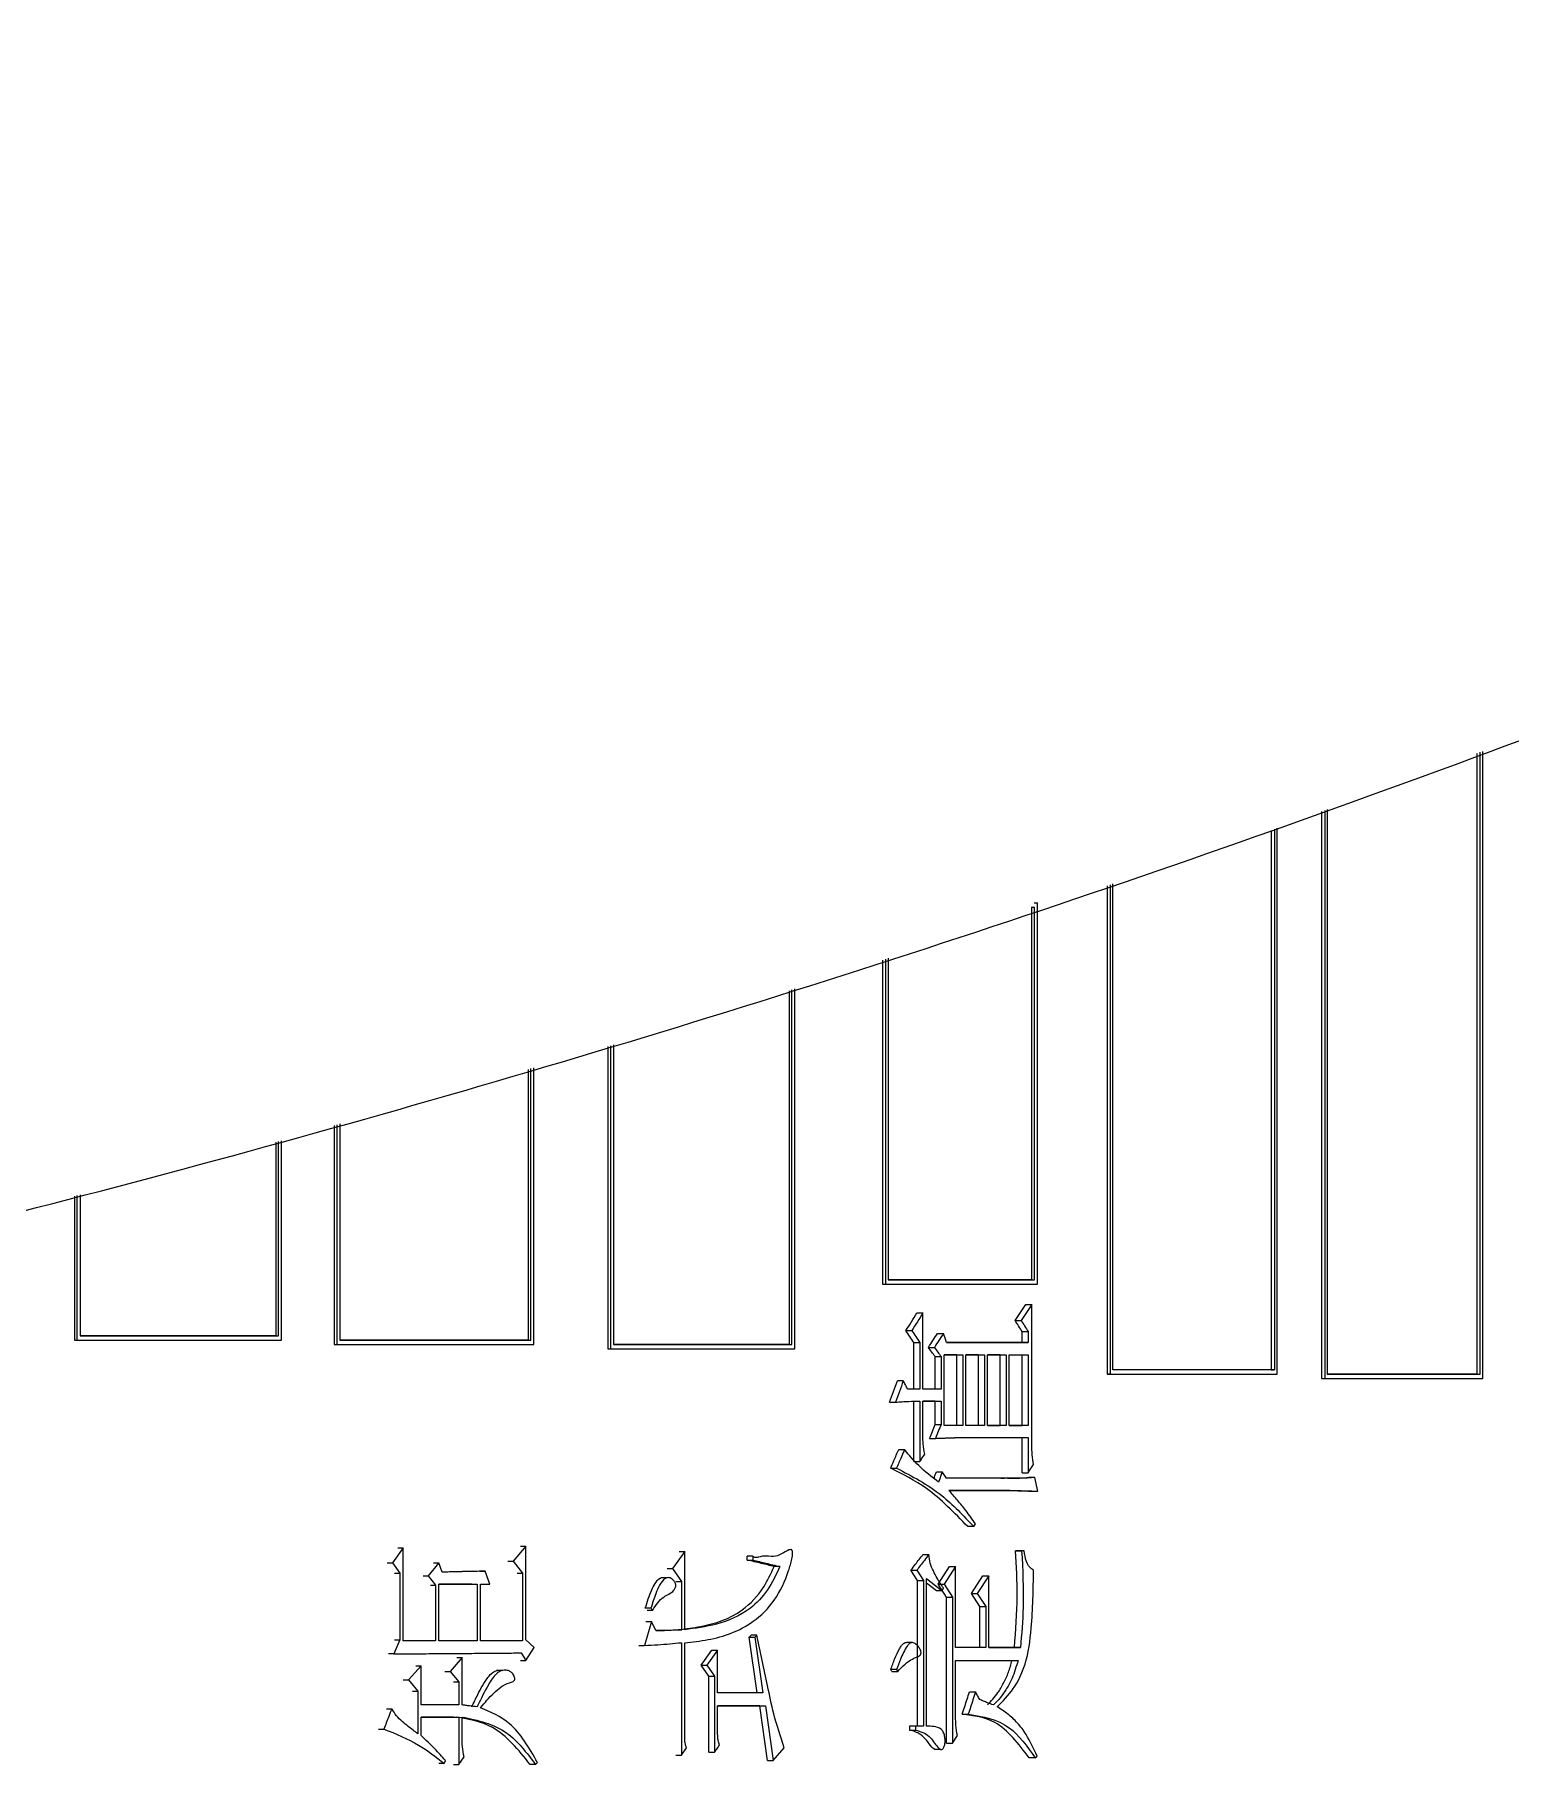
# Model space of a CAD drawing. Header units: millimetres. Extents: x 2687 to 4367, y 1046 to 2234.
# Drawn here: x 3475.95 to 3493.14, y 1383.88 to 1404.03 of the extents above; entities that cross this region are included whole.
import ezdxf

# ---------------------------------------------------------------- set-up
doc = ezdxf.new("R2010")
doc.units = ezdxf.units.MM

msp = doc.modelspace()

# ---------------------------------------------------------------- linework, layer by layer
at = {"color": 7, "linetype": 'Continuous', "lineweight": 25}
for p, q in [((3492.751, 1395.654), (3492.751, 1388.427)), ((3492.79, 1388.427), (3492.79, 1395.669)), ((3492.819, 1388.377), (3492.819, 1395.68)), ((3491.007, 1395.004), (3491.007, 1388.427)), ((3490.939, 1394.978), (3490.939, 1388.377)), ((3490.977, 1394.992), (3490.977, 1388.377)), ((3490.355, 1394.76), (3490.355, 1388.477)), ((3490.392, 1394.774), (3490.392, 1388.477)), ((3490.422, 1388.427), (3490.422, 1394.785)), ((3488.442, 1394.113), (3488.442, 1388.427)), ((3488.479, 1394.125), (3488.479, 1388.427)), ((3488.51, 1388.477), (3488.51, 1394.136)), ((3487.562, 1393.866), (3487.597, 1393.866)), ((3487.562, 1393.866), (3487.562, 1389.525)), ((3487.593, 1393.916), (3487.629, 1393.916)), ((3487.597, 1389.525), (3487.597, 1393.866)), ((3487.629, 1389.475), (3487.629, 1393.916)), ((3485.825, 1393.25), (3485.825, 1389.475)), ((3485.86, 1393.261), (3485.86, 1389.475)), ((3485.892, 1393.272), (3485.892, 1389.525)), ((3484.736, 1392.891), (3484.736, 1388.772)), ((3484.77, 1388.772), (3484.77, 1392.902)), ((3484.803, 1388.722), (3484.803, 1392.913)), ((3482.623, 1392.243), (3482.623, 1388.722)), ((3482.655, 1392.252), (3482.655, 1388.722)), ((3482.69, 1392.262), (3482.69, 1388.772)), ((3481.729, 1388.822), (3481.729, 1391.985)), ((3481.764, 1388.772), (3481.764, 1391.995)), ((3481.698, 1391.976), (3481.698, 1388.822)), ((3479.436, 1391.323), (3479.436, 1388.772)), ((3479.465, 1391.332), (3479.465, 1388.772)), ((3479.501, 1391.342), (3479.501, 1388.822)), ((3478.757, 1391.127), (3478.757, 1388.872)), ((3478.786, 1388.872), (3478.786, 1391.136)), ((3478.823, 1388.822), (3478.823, 1391.146)), ((3476.411, 1390.501), (3476.411, 1388.822)), ((3476.439, 1390.508), (3476.439, 1388.822)), ((3476.477, 1390.517), (3476.477, 1388.872)), ((3485.825, 1389.475), (3487.593, 1389.475)), ((3485.825, 1389.475), (3485.86, 1389.475)), ((3485.86, 1389.475), (3487.629, 1389.475)), ((3485.892, 1389.525), (3487.597, 1389.525)), ((3487.562, 1389.525), (3485.892, 1389.525)), ((3487.562, 1389.525), (3487.597, 1389.525)), ((3487.593, 1389.475), (3487.629, 1389.475)), ((3487.493, 1389.237), (3487.564, 1389.237)), ((3486.226, 1389.14), (3486.295, 1389.14)), ((3486.295, 1388.253), (3486.295, 1389.14)), ((3487.369, 1389.053), (3487.439, 1389.053)), ((3476.411, 1388.822), (3478.793, 1388.822)), ((3476.411, 1388.822), (3476.439, 1388.822)), ((3478.757, 1388.872), (3478.786, 1388.872)), ((3478.793, 1388.822), (3478.823, 1388.822)), ((3479.436, 1388.772), (3481.733, 1388.772)), ((3479.436, 1388.772), (3479.465, 1388.772)), ((3481.698, 1388.822), (3481.729, 1388.822)), ((3481.733, 1388.772), (3481.764, 1388.772)), ((3484.736, 1388.772), (3484.77, 1388.772)), ((3486.098, 1388.934), (3486.167, 1388.934)), ((3486.19, 1388.794), (3486.259, 1388.794)), ((3486.19, 1388.253), (3486.19, 1388.794)), ((3486.259, 1388.794), (3486.259, 1388.253)), ((3486.466, 1388.902), (3486.535, 1388.902)), ((3486.57, 1388.794), (3487.452, 1388.794)), ((3487.522, 1388.794), (3486.571, 1388.794)), ((3487.452, 1388.923), (3487.522, 1388.923)), ((3487.452, 1388.794), (3487.452, 1388.923)), ((3487.452, 1388.794), (3487.522, 1388.794)), ((3487.522, 1388.923), (3487.522, 1388.794)), ((3482.623, 1388.722), (3484.77, 1388.722)), ((3482.623, 1388.722), (3482.655, 1388.722)), ((3484.77, 1388.722), (3484.803, 1388.722)), ((3486.36, 1388.739), (3486.429, 1388.739)), ((3486.438, 1388.631), (3486.507, 1388.631)), ((3486.438, 1388.253), (3486.438, 1388.631)), ((3486.507, 1388.631), (3486.507, 1388.253)), ((3486.542, 1387.831), (3486.542, 1388.653)), ((3486.542, 1388.653), (3486.761, 1388.653)), ((3486.691, 1388.653), (3486.542, 1388.653)), ((3486.691, 1388.653), (3486.761, 1388.653)), ((3486.691, 1387.831), (3486.691, 1388.653)), ((3486.761, 1388.653), (3486.761, 1387.831)), ((3486.796, 1387.831), (3486.796, 1388.653)), ((3486.796, 1388.653), (3487.013, 1388.653)), ((3486.944, 1388.653), (3486.796, 1388.653)), ((3486.944, 1388.653), (3487.013, 1388.653)), ((3486.944, 1387.831), (3486.944, 1388.653)), ((3487.013, 1388.653), (3487.013, 1387.831)), ((3487.048, 1387.831), (3487.048, 1388.653)), ((3487.048, 1388.653), (3487.265, 1388.653)), ((3487.195, 1388.653), (3487.048, 1388.653)), ((3487.195, 1388.653), (3487.265, 1388.653)), ((3487.195, 1387.831), (3487.195, 1388.653)), ((3487.265, 1388.653), (3487.265, 1387.831)), ((3487.3, 1387.831), (3487.3, 1388.653)), ((3487.3, 1388.653), (3487.522, 1388.653)), ((3487.452, 1387.831), (3487.452, 1388.653)), ((3487.522, 1388.653), (3487.522, 1387.831)), ((3488.442, 1388.427), (3490.385, 1388.427)), ((3488.479, 1388.427), (3488.442, 1388.427)), ((3490.355, 1388.477), (3490.392, 1388.477)), ((3490.939, 1388.377), (3492.78, 1388.377)), ((3490.939, 1388.377), (3490.977, 1388.377)), ((3492.751, 1388.427), (3492.79, 1388.427)), ((3492.78, 1388.377), (3492.819, 1388.377)), ((3486.067, 1388.35), (3485.999, 1388.35)), ((3486.259, 1388.253), (3486.117, 1388.253)), ((3486.507, 1388.253), (3486.295, 1388.253)), ((3485.906, 1388.101), (3485.975, 1388.101)), ((3486.19, 1387.409), (3486.19, 1388.112)), ((3486.259, 1388.112), (3486.259, 1387.409)), ((3486.295, 1388.112), (3486.507, 1388.112)), ((3486.295, 1387.712), (3486.295, 1388.112)), ((3486.438, 1388.112), (3486.295, 1388.112)), ((3486.438, 1388.112), (3486.507, 1388.112)), ((3486.438, 1387.842), (3486.438, 1388.112)), ((3486.507, 1388.112), (3486.507, 1387.842)), ((3486.438, 1387.842), (3486.507, 1387.842)), ((3486.761, 1387.831), (3486.542, 1387.831)), ((3487.013, 1387.831), (3486.796, 1387.831)), ((3487.265, 1387.831), (3487.048, 1387.831)), ((3487.048, 1387.831), (3487.195, 1387.831)), ((3487.265, 1387.831), (3487.195, 1387.831)), ((3487.522, 1387.831), (3487.3, 1387.831)), ((3487.3, 1387.831), (3487.452, 1387.831)), ((3487.522, 1387.831), (3487.452, 1387.831)), ((3486.013, 1387.549), (3486.081, 1387.549)), ((3486.374, 1387.679), (3486.443, 1387.679)), ((3486.74, 1387.69), (3487.522, 1387.69)), ((3487.452, 1387.279), (3487.452, 1387.69)), ((3487.522, 1387.69), (3487.522, 1387.279)), ((3486.19, 1387.409), (3486.259, 1387.409)), ((3485.92, 1387.333), (3485.989, 1387.333)), ((3486.452, 1387.29), (3486.521, 1387.29)), ((3486.571, 1387.214), (3486.521, 1387.29)), ((3487.272, 1387.214), (3486.571, 1387.214)), ((3487.202, 1387.214), (3487.248, 1387.214)), ((3487.452, 1387.279), (3487.522, 1387.279)), ((3487.599, 1387.225), (3487.528, 1387.225)), ((3487.633, 1387.063), (3487.599, 1387.225)), ((3486.599, 1387.074), (3487.3, 1387.074)), ((3487.23, 1387.074), (3486.599, 1387.074)), ((3487.23, 1387.074), (3487.3, 1387.074)), ((3487.563, 1387.063), (3487.633, 1387.063)), ((3486.887, 1386.652), (3486.817, 1386.652)), ((3486.887, 1386.652), (3486.908, 1386.684)), ((3480.239, 1386.403), (3480.115, 1386.23)), ((3480.178, 1386.403), (3480.239, 1386.403)), ((3480.239, 1385.321), (3480.239, 1386.403)), ((3481.668, 1386.424), (3481.523, 1386.251)), ((3481.605, 1386.424), (3481.668, 1386.424)), ((3481.668, 1385.332), (3481.668, 1386.424)), ((3483.52, 1386.36), (3483.379, 1386.165)), ((3483.454, 1386.36), (3483.52, 1386.36)), ((3483.52, 1385.451), (3483.52, 1386.36)), ((3487.375, 1386.37), (3487.446, 1386.37)), ((3487.403, 1386.37), (3487.375, 1386.37)), ((3487.474, 1386.37), (3487.403, 1386.37)), ((3487.474, 1386.37), (3487.446, 1386.37)), ((3480.054, 1386.23), (3480.115, 1386.23)), ((3480.115, 1386.23), (3480.2, 1386.111)), ((3480.657, 1386.23), (3480.533, 1386.078)), ((3480.595, 1386.23), (3480.657, 1386.23)), ((3480.695, 1386.122), (3480.657, 1386.23)), ((3481.461, 1386.251), (3481.523, 1386.251)), ((3481.523, 1386.251), (3481.63, 1386.111)), ((3483.314, 1386.165), (3483.379, 1386.165)), ((3483.379, 1386.165), (3483.483, 1386.013)), ((3484.315, 1386.306), (3484.249, 1386.306)), ((3484.249, 1386.262), (3484.249, 1386.306)), ((3484.249, 1386.262), (3484.315, 1386.262)), ((3484.315, 1386.306), (3484.315, 1386.262)), ((3484.63, 1386.187), (3484.563, 1386.187)), ((3486.155, 1386.143), (3486.224, 1386.143)), ((3486.233, 1386.024), (3486.155, 1386.143)), ((3486.224, 1386.143), (3486.302, 1386.024)), ((3486.296, 1386.327), (3486.366, 1386.327)), ((3486.473, 1385.981), (3486.607, 1386.187)), ((3486.676, 1386.187), (3486.542, 1385.981)), ((3486.607, 1386.187), (3486.676, 1386.187)), ((3486.676, 1385.245), (3486.676, 1386.187)), ((3480.14, 1386.111), (3480.2, 1386.111)), ((3480.2, 1386.111), (3480.2, 1385.332)), ((3480.472, 1386.078), (3480.533, 1386.078)), ((3480.533, 1386.078), (3480.618, 1385.97)), ((3480.557, 1385.97), (3480.618, 1385.97)), ((3480.618, 1385.97), (3480.618, 1385.321)), ((3480.657, 1385.321), (3480.657, 1385.981)), ((3480.657, 1385.981), (3481.103, 1385.981)), ((3481.04, 1385.981), (3480.657, 1385.981)), ((3481.041, 1385.981), (3481.103, 1385.981)), ((3481.103, 1385.981), (3481.103, 1385.321)), ((3481.132, 1386.132), (3481.195, 1386.132)), ((3481.141, 1385.981), (3481.248, 1385.981)), ((3481.141, 1385.321), (3481.141, 1385.981)), ((3481.186, 1385.981), (3481.248, 1385.981)), ((3481.248, 1385.981), (3481.195, 1386.132)), ((3481.567, 1386.111), (3481.63, 1386.111)), ((3481.63, 1386.111), (3481.63, 1385.321)), ((3483.308, 1386.054), (3483.243, 1386.054)), ((3483.417, 1386.013), (3483.483, 1386.013)), ((3483.483, 1386.013), (3483.483, 1385.451)), ((3486.233, 1386.024), (3486.302, 1386.024)), ((3486.233, 1384.326), (3486.233, 1386.024)), ((3486.302, 1386.024), (3486.302, 1384.326)), ((3486.337, 1386.046), (3486.521, 1385.905)), ((3486.337, 1384.326), (3486.337, 1386.046)), ((3486.452, 1385.905), (3486.337, 1385.993)), ((3486.473, 1385.981), (3486.542, 1385.981)), ((3486.572, 1385.83), (3486.473, 1385.981)), ((3486.521, 1385.905), (3486.535, 1385.938)), ((3486.542, 1385.981), (3486.641, 1385.83)), ((3486.86, 1385.873), (3486.992, 1386.078)), ((3487.062, 1386.078), (3486.929, 1385.873)), ((3486.992, 1386.078), (3487.062, 1386.078)), ((3487.062, 1385.245), (3487.062, 1386.078)), ((3486.521, 1385.905), (3486.452, 1385.905)), ((3486.572, 1385.83), (3486.641, 1385.83)), ((3486.572, 1384.131), (3486.572, 1385.83)), ((3486.641, 1385.83), (3486.641, 1384.131)), ((3486.86, 1385.873), (3486.929, 1385.873)), ((3486.958, 1385.721), (3486.86, 1385.873)), ((3486.929, 1385.873), (3487.027, 1385.721)), ((3483.133, 1385.548), (3483.051, 1385.267)), ((3483.069, 1385.548), (3483.133, 1385.548)), ((3483.083, 1385.678), (3483.148, 1385.678)), ((3483.185, 1385.44), (3483.133, 1385.548)), ((3486.958, 1385.721), (3487.027, 1385.721)), ((3486.958, 1385.245), (3486.958, 1385.721)), ((3487.027, 1385.721), (3487.027, 1385.245)), ((3480.2, 1385.332), (3480.131, 1385.17)), ((3481.767, 1385.245), (3481.668, 1385.332)), ((3483.417, 1385.451), (3483.483, 1385.451)), ((3484.293, 1385.386), (3484.271, 1385.364)), ((3484.271, 1385.364), (3484.337, 1385.364)), ((3484.366, 1384.715), (3484.271, 1385.364)), ((3484.359, 1385.386), (3484.293, 1385.386)), ((3484.359, 1385.386), (3484.337, 1385.364)), ((3484.337, 1385.364), (3484.432, 1384.715)), ((3480.131, 1385.17), (3480.07, 1385.17)), ((3480.618, 1385.321), (3480.239, 1385.321)), ((3481.103, 1385.321), (3480.657, 1385.321)), ((3481.63, 1385.321), (3481.141, 1385.321)), ((3481.614, 1385.181), (3481.668, 1385.094)), ((3481.668, 1385.094), (3481.767, 1385.245)), ((3482.987, 1385.267), (3483.051, 1385.267)), ((3483.483, 1385.3), (3483.483, 1383.991)), ((3483.52, 1384.207), (3483.52, 1385.3)), ((3483.713, 1385.04), (3483.838, 1385.213)), ((3483.904, 1385.213), (3483.779, 1385.04)), ((3483.838, 1385.213), (3483.904, 1385.213)), ((3483.904, 1384.715), (3483.904, 1385.213)), ((3486.174, 1385.301), (3486.104, 1385.301)), ((3487.027, 1385.245), (3486.676, 1385.245)), ((3487.432, 1385.245), (3487.062, 1385.245)), ((3487.062, 1385.245), (3487.362, 1385.245)), ((3487.362, 1385.245), (3487.432, 1385.245)), ((3480.448, 1385.029), (3480.301, 1384.867)), ((3480.387, 1385.029), (3480.448, 1385.029)), ((3480.448, 1384.575), (3480.448, 1385.029)), ((3480.726, 1384.964), (3480.788, 1384.964)), ((3480.926, 1385.126), (3480.788, 1384.964)), ((3480.788, 1384.964), (3480.888, 1384.845)), ((3480.864, 1385.126), (3480.926, 1385.126)), ((3480.926, 1384.575), (3480.926, 1385.126)), ((3481.39, 1384.975), (3481.328, 1384.975)), ((3481.605, 1385.094), (3481.668, 1385.094)), ((3483.713, 1385.04), (3483.779, 1385.04)), ((3483.801, 1384.91), (3483.713, 1385.04)), ((3483.779, 1385.04), (3483.867, 1384.91)), ((3485.989, 1384.986), (3485.92, 1384.986)), ((3485.935, 1384.964), (3485.92, 1384.986)), ((3485.935, 1384.964), (3486.003, 1384.964)), ((3485.989, 1384.986), (3486.003, 1384.964)), ((3486.676, 1384.434), (3486.676, 1385.094)), ((3486.676, 1385.094), (3487.404, 1385.094)), ((3480.24, 1384.867), (3480.301, 1384.867)), ((3480.301, 1384.867), (3480.409, 1384.737)), ((3480.349, 1384.737), (3480.409, 1384.737)), ((3480.409, 1384.737), (3480.409, 1384.239)), ((3480.826, 1384.845), (3480.888, 1384.845)), ((3480.888, 1384.845), (3480.888, 1384.575)), ((3483.801, 1384.91), (3483.867, 1384.91)), ((3483.801, 1384.023), (3483.801, 1384.91)), ((3480.047, 1384.531), (3480.107, 1384.531)), ((3480.888, 1384.575), (3480.448, 1384.575)), ((3484.432, 1384.715), (3483.904, 1384.715)), ((3483.904, 1384.564), (3484.462, 1384.564)), ((3483.904, 1384.239), (3483.904, 1384.564)), ((3484.395, 1384.564), (3483.904, 1384.564)), ((3484.395, 1384.564), (3484.462, 1384.564)), ((3484.483, 1383.926), (3484.395, 1384.564)), ((3484.462, 1384.564), (3484.549, 1383.926)), ((3486.839, 1384.726), (3486.908, 1384.726)), ((3480.448, 1384.434), (3480.888, 1384.434)), ((3480.448, 1384.218), (3480.448, 1384.434)), ((3480.826, 1384.434), (3480.448, 1384.434)), ((3480.826, 1384.434), (3480.888, 1384.434)), ((3480.888, 1384.434), (3480.888, 1383.882)), ((3480.926, 1384.185), (3480.926, 1384.434)), ((3486.141, 1384.326), (3486.141, 1384.283)), ((3486.209, 1384.326), (3486.141, 1384.326)), ((3486.209, 1384.326), (3486.209, 1384.283)), ((3486.302, 1384.326), (3486.209, 1384.326)), ((3486.369, 1384.327), (3486.337, 1384.327)), ((3486.754, 1384.467), (3486.824, 1384.467)), ((3479.954, 1384.293), (3480.014, 1384.293)), ((3486.141, 1384.283), (3486.209, 1384.283)), ((3486.572, 1384.131), (3486.641, 1384.131)), ((3486.641, 1384.131), (3486.697, 1384.218)), ((3480.718, 1383.893), (3480.734, 1383.926)), ((3480.888, 1383.882), (3480.949, 1383.969)), ((3483.417, 1383.991), (3483.483, 1383.991)), ((3483.483, 1383.991), (3483.542, 1384.077)), ((3483.801, 1384.023), (3483.867, 1384.023)), ((3484.483, 1383.926), (3484.549, 1383.926)), ((3484.549, 1383.926), (3484.68, 1384.077)), ((3486.43, 1384.058), (3486.5, 1384.058)), ((3487.605, 1383.958), (3487.535, 1383.958)), ((3487.605, 1383.958), (3487.626, 1383.98)), ((3481.782, 1383.882), (3481.805, 1383.904))]:
    msp.add_line(p, q, dxfattribs=at)
at = {"color": 7, "linetype": 'Continuous', "lineweight": 25, "flags": 128}
for points in [[(3487.564, 1387.636), (3487.564, 1388.23), (3487.564, 1389.237)], [(3486.571, 1388.794), (3486.553, 1388.848), (3486.535, 1388.902)], [(3486.521, 1387.29), (3486.505, 1387.245), (3486.492, 1387.208), (3486.479, 1387.171)], [(3483.126, 1385.7), (3483.102, 1385.7), (3483.082, 1385.7), (3483.061, 1385.7)], [(3483.126, 1385.7), (3483.137, 1385.689), (3483.148, 1385.678)], [(3480.14, 1385.332), (3480.155, 1385.332), (3480.17, 1385.332), (3480.2, 1385.332)], [(3483.867, 1384.91), (3483.867, 1384.467), (3483.867, 1384.023)], [(3480.718, 1383.893), (3480.695, 1383.893), (3480.676, 1383.893), (3480.657, 1383.893)], [(3480.826, 1383.882), (3480.841, 1383.882), (3480.857, 1383.882), (3480.888, 1383.882)], [(3481.782, 1383.882), (3481.759, 1383.882), (3481.739, 1383.882), (3481.719, 1383.882)]]:
    msp.add_lwpolyline(points, dxfattribs=at)
at = {"color": 7, "linetype": 'Continuous', "lineweight": 25}
for points, knots in [([(3433.103, 1384.998), (3435.663, 1385.023), (3439.244, 1385.058), (3444.513, 1385.337), (3448.977, 1385.672), (3454.293, 1386.238), (3459.862, 1387.011), (3465.676, 1388.021), (3471.647, 1389.277), (3477.723, 1390.788), (3483.861, 1392.558), (3490.026, 1394.593), (3496.19, 1396.892), (3502.327, 1399.457), (3508.415, 1402.288), (3514.434, 1405.381), (3520.367, 1408.736), (3526.196, 1412.348), (3531.906, 1416.214), (3537.482, 1420.328), (3542.909, 1424.685), (3548.175, 1429.279), (3553.266, 1434.104), (3558.171, 1439.151), (3562.878, 1444.414), (3567.375, 1449.884), (3571.654, 1455.553), (3575.702, 1461.41), (3579.512, 1467.446), (3583.074, 1473.652), (3586.379, 1480.017), (3589.42, 1486.53), (3592.189, 1493.179), (3594.679, 1499.953), (3596.885, 1506.841), (3598.799, 1513.83), (3600.418, 1520.907), (3601.736, 1528.061), (3602.749, 1535.278), (3603.453, 1542.545), (3603.846, 1549.849), (3603.925, 1557.177), (3603.688, 1564.515), (3603.134, 1571.85), (3602.261, 1579.168), (3601.071, 1586.455), (3599.563, 1593.697), (3597.738, 1600.882), (3595.598, 1607.995), (3593.144, 1615.022), (3590.379, 1621.951), (3587.306, 1628.767), (3583.929, 1635.458), (3580.251, 1642.01), (3576.278, 1648.41), (3572.013, 1654.645), (3567.462, 1660.703), (3562.63, 1666.571), (3557.522, 1672.238), (3552.146, 1677.69), (3546.699, 1682.738), (3541.226, 1687.39), (3535.768, 1691.66), (3530.143, 1695.702), (3524.361, 1699.51), (3518.434, 1703.079), (3512.371, 1706.4), (3506.185, 1709.471), (3499.889, 1712.284), (3493.495, 1714.836), (3487.02, 1717.122), (3480.482, 1719.139), (3473.907, 1720.881), (3467.335, 1722.346), (3460.841, 1723.527), (3454.551, 1724.425), (3449.028, 1725.008), (3444.145, 1725.376), (3439.321, 1725.615), (3433.346, 1725.732), (3427.829, 1725.622), (3422.56, 1725.35), (3418.096, 1725.013), (3412.78, 1724.448), (3407.211, 1723.674), (3401.397, 1722.664), (3395.426, 1721.408), (3389.35, 1719.898), (3383.212, 1718.127), (3377.047, 1716.093), (3370.883, 1713.793), (3364.746, 1711.228), (3358.658, 1708.398), (3352.639, 1705.304), (3346.706, 1701.949), (3340.877, 1698.337), (3335.167, 1694.472), (3329.592, 1690.357), (3324.164, 1686), (3318.899, 1681.406), (3313.807, 1676.582), (3308.902, 1671.534), (3304.196, 1666.271), (3299.698, 1660.801), (3295.42, 1655.133), (3291.371, 1649.275), (3287.561, 1643.239), (3283.999, 1637.033), (3280.695, 1630.668), (3277.652, 1624.156), (3274.89, 1617.505), (3272.553, 1611.223), (3271.274, 1607.118), (3270.711, 1605.309)], [0, 0, 0, 0, 0.010207, 0.014274, 0.021037, 0.028056, 0.035587, 0.043451, 0.051578, 0.059911, 0.06841, 0.077044, 0.085791, 0.094634, 0.103558, 0.112554, 0.121612, 0.130726, 0.13989, 0.149098, 0.158347, 0.167633, 0.176954, 0.186306, 0.195688, 0.205098, 0.214535, 0.223996, 0.233481, 0.242989, 0.252518, 0.262068, 0.271639, 0.281229, 0.290838, 0.300466, 0.310113, 0.319778, 0.329461, 0.339162, 0.348881, 0.358618, 0.368373, 0.378146, 0.387938, 0.397748, 0.407578, 0.417427, 0.427296, 0.437185, 0.447097, 0.457031, 0.466988, 0.47697, 0.486979, 0.497016, 0.507082, 0.517181, 0.527315, 0.537488, 0.547704, 0.556915, 0.566123, 0.575327, 0.584526, 0.593719, 0.602905, 0.612082, 0.621247, 0.630396, 0.639524, 0.64862, 0.657668, 0.666638, 0.675463, 0.683979, 0.691963, 0.697606, 0.703501, 0.71122, 0.721427, 0.725494, 0.732257, 0.739276, 0.746807, 0.754671, 0.762798, 0.771131, 0.77963, 0.788264, 0.797011, 0.805853, 0.814778, 0.823774, 0.832832, 0.841946, 0.85111, 0.860318, 0.869567, 0.878853, 0.888174, 0.897526, 0.906908, 0.916318, 0.925755, 0.935216, 0.944701, 0.954208, 0.963738, 0.973288, 0.982858, 0.992449, 1, 1, 1, 1]), ([(3487.369, 1389.053), (3487.389, 1389.084), (3487.431, 1389.145), (3487.473, 1389.206), (3487.493, 1389.237)], [0, 0, 0, 0, 0.499999, 1, 1, 1, 1]), ([(3487.564, 1389.237), (3487.543, 1389.206), (3487.502, 1389.145), (3487.46, 1389.084), (3487.439, 1389.053)], [0, 0, 0, 0, 0.5, 1, 1, 1, 1]), ([(3486.098, 1388.934), (3486.119, 1388.968), (3486.162, 1389.037), (3486.204, 1389.105), (3486.226, 1389.14)], [0, 0, 0, 0, 0.499999, 1, 1, 1, 1]), ([(3486.295, 1389.14), (3486.273, 1389.105), (3486.231, 1389.037), (3486.188, 1388.968), (3486.167, 1388.934)], [0, 0, 0, 0, 0.5, 1, 1, 1, 1]), ([(3487.452, 1388.923), (3487.438, 1388.945), (3487.41, 1388.988), (3487.382, 1389.032), (3487.369, 1389.053)], [0, 0, 0, 0, 0.5, 1, 1, 1, 1]), ([(3487.439, 1389.053), (3487.453, 1389.032), (3487.481, 1388.988), (3487.508, 1388.945), (3487.522, 1388.923)], [0, 0, 0, 0, 0.499999, 1, 1, 1, 1]), ([(3476.439, 1388.822), (3476.68, 1388.822), (3477.162, 1388.822), (3477.958, 1388.822), (3478.508, 1388.822), (3478.823, 1388.822)], [0, 0, 0, 0, 0.300085, 0.60017, 1, 1, 1, 1]), ([(3476.477, 1388.872), (3476.718, 1388.872), (3477.199, 1388.872), (3477.97, 1388.872), (3478.496, 1388.872), (3478.786, 1388.872)], [0, 0, 0, 0, 0.30968, 0.61936, 1, 1, 1, 1]), ([(3478.757, 1388.872), (3478.566, 1388.872), (3478.186, 1388.872), (3477.428, 1388.872), (3476.855, 1388.872), (3476.477, 1388.872)], [0, 0, 0, 0, 0.2531118, 0.5062236, 1, 1, 1, 1]), ([(3479.465, 1388.772), (3479.698, 1388.772), (3480.163, 1388.772), (3480.931, 1388.772), (3481.461, 1388.772), (3481.764, 1388.772)], [0, 0, 0, 0, 0.300085, 0.60017, 1, 1, 1, 1]), ([(3479.501, 1388.822), (3479.734, 1388.822), (3480.199, 1388.822), (3480.943, 1388.822), (3481.45, 1388.822), (3481.729, 1388.822)], [0, 0, 0, 0, 0.30968, 0.61936, 1, 1, 1, 1]), ([(3481.698, 1388.822), (3481.514, 1388.822), (3481.148, 1388.822), (3480.418, 1388.822), (3479.866, 1388.822), (3479.501, 1388.822)], [0, 0, 0, 0, 0.2534485, 0.506897, 1, 1, 1, 1]), ([(3482.69, 1388.772), (3482.907, 1388.772), (3483.343, 1388.772), (3484.037, 1388.772), (3484.51, 1388.772), (3484.77, 1388.772)], [0, 0, 0, 0, 0.309921, 0.619841, 1, 1, 1, 1]), ([(3484.736, 1388.772), (3484.565, 1388.772), (3484.223, 1388.772), (3483.544, 1388.772), (3483.029, 1388.772), (3482.69, 1388.772)], [0, 0, 0, 0, 0.2539403, 0.5078807, 1, 1, 1, 1]), ([(3486.19, 1388.794), (3486.175, 1388.817), (3486.144, 1388.864), (3486.113, 1388.911), (3486.098, 1388.934)], [0, 0, 0, 0, 0.5, 1, 1, 1, 1]), ([(3486.167, 1388.934), (3486.182, 1388.911), (3486.213, 1388.864), (3486.244, 1388.817), (3486.259, 1388.794)], [0, 0, 0, 0, 0.499999, 1, 1, 1, 1]), ([(3486.36, 1388.739), (3486.378, 1388.766), (3486.413, 1388.821), (3486.448, 1388.875), (3486.466, 1388.902)], [0, 0, 0, 0, 0.499999, 1, 1, 1, 1]), ([(3486.535, 1388.902), (3486.518, 1388.875), (3486.482, 1388.821), (3486.447, 1388.766), (3486.429, 1388.739)], [0, 0, 0, 0, 0.4999992, 1, 1, 1, 1]), ([(3482.655, 1388.722), (3482.873, 1388.722), (3483.308, 1388.722), (3484.026, 1388.722), (3484.521, 1388.722), (3484.803, 1388.722)], [0, 0, 0, 0, 0.300081, 0.600162, 1, 1, 1, 1]), ([(3486.438, 1388.631), (3486.425, 1388.649), (3486.399, 1388.685), (3486.373, 1388.721), (3486.36, 1388.739)], [0, 0, 0, 0, 0.5, 1, 1, 1, 1]), ([(3486.429, 1388.739), (3486.442, 1388.721), (3486.468, 1388.685), (3486.494, 1388.649), (3486.507, 1388.631)], [0, 0, 0, 0, 0.499999, 1, 1, 1, 1]), ([(3488.479, 1388.427), (3488.676, 1388.427), (3489.071, 1388.427), (3489.721, 1388.427), (3490.167, 1388.427), (3490.422, 1388.427)], [0, 0, 0, 0, 0.300081, 0.600162, 1, 1, 1, 1]), ([(3490.392, 1388.477), (3490.201, 1388.477), (3489.818, 1388.477), (3489.191, 1388.477), (3488.752, 1388.477), (3488.51, 1388.477)], [0, 0, 0, 0, 0.3099206, 0.6198411, 1, 1, 1, 1]), ([(3490.355, 1388.477), (3490.2, 1388.477), (3489.892, 1388.477), (3489.28, 1388.477), (3488.816, 1388.477), (3488.51, 1388.477)], [0, 0, 0, 0, 0.254867, 0.509735, 1, 1, 1, 1]), ([(3490.977, 1388.377), (3491.165, 1388.377), (3491.54, 1388.377), (3492.155, 1388.377), (3492.577, 1388.377), (3492.819, 1388.377)], [0, 0, 0, 0, 0.300081, 0.600162, 1, 1, 1, 1]), ([(3491.007, 1388.427), (3491.194, 1388.427), (3491.569, 1388.427), (3492.164, 1388.427), (3492.568, 1388.427), (3492.79, 1388.427)], [0, 0, 0, 0, 0.309921, 0.619841, 1, 1, 1, 1]), ([(3492.751, 1388.427), (3492.605, 1388.427), (3492.314, 1388.427), (3491.735, 1388.427), (3491.296, 1388.427), (3491.007, 1388.427)], [0, 0, 0, 0, 0.25537, 0.51074, 1, 1, 1, 1]), ([(3485.906, 1388.101), (3485.922, 1388.143), (3485.952, 1388.226), (3485.983, 1388.309), (3485.999, 1388.35)], [0, 0, 0, 0, 0.5, 1, 1, 1, 1]), ([(3486.067, 1388.35), (3486.052, 1388.309), (3486.021, 1388.226), (3485.99, 1388.143), (3485.975, 1388.101)], [0, 0, 0, 0, 0.499999, 1, 1, 1, 1]), ([(3486.117, 1388.253), (3486.109, 1388.269), (3486.092, 1388.301), (3486.076, 1388.334), (3486.067, 1388.35)], [0, 0, 0, 0, 0.500001, 1, 1, 1, 1]), ([(3485.975, 1388.101), (3486.001, 1388.103), (3486.053, 1388.107), (3486.148, 1388.111), (3486.217, 1388.112), (3486.259, 1388.112)], [0, 0, 0, 0, 0.276869, 0.553757, 1, 1, 1, 1]), ([(3486.374, 1387.679), (3486.385, 1387.706), (3486.406, 1387.76), (3486.427, 1387.815), (3486.438, 1387.842)], [0, 0, 0, 0, 0.499999, 1, 1, 1, 1]), ([(3486.507, 1387.842), (3486.496, 1387.815), (3486.475, 1387.76), (3486.454, 1387.706), (3486.443, 1387.679)], [0, 0, 0, 0, 0.5, 1, 1, 1, 1]), ([(3485.92, 1387.333), (3485.933, 1387.362), (3485.954, 1387.413), (3485.985, 1387.485), (3486.004, 1387.528), (3486.013, 1387.549)], [0, 0, 0, 0, 0.402506, 0.701253, 1, 1, 1, 1]), ([(3486.081, 1387.549), (3486.069, 1387.52), (3486.047, 1387.47), (3486.017, 1387.398), (3485.998, 1387.355), (3485.989, 1387.333)], [0, 0, 0, 0, 0.402372, 0.701186, 1, 1, 1, 1]), ([(3486.479, 1387.171), (3486.399, 1387.23), (3486.257, 1387.337), (3486.135, 1387.484), (3486.081, 1387.549)], [0, 0, 0, 0, 0.5582906, 1, 1, 1, 1]), ([(3486.316, 1387.495), (3486.309, 1387.535), (3486.296, 1387.606), (3486.295, 1387.68), (3486.295, 1387.712)], [0, 0, 0, 0, 0.558835, 1, 1, 1, 1]), ([(3486.443, 1387.679), (3486.446, 1387.679), (3486.45, 1387.68), (3486.456, 1387.68), (3486.46, 1387.68), (3486.465, 1387.68), (3486.469, 1387.68), (3486.474, 1387.68), (3486.478, 1387.681), (3486.483, 1387.681), (3486.487, 1387.681), (3486.492, 1387.681), (3486.497, 1387.681), (3486.502, 1387.681), (3486.507, 1387.682), (3486.511, 1387.682), (3486.516, 1387.682), (3486.524, 1387.682), (3486.533, 1387.683), (3486.542, 1387.683), (3486.551, 1387.683), (3486.56, 1387.684), (3486.569, 1387.684), (3486.578, 1387.684), (3486.587, 1387.685), (3486.598, 1387.685), (3486.607, 1387.685), (3486.616, 1387.686), (3486.625, 1387.686), (3486.634, 1387.686), (3486.643, 1387.687), (3486.652, 1387.687), (3486.661, 1387.687), (3486.67, 1387.688), (3486.677, 1387.688), (3486.684, 1387.688), (3486.691, 1387.688), (3486.696, 1387.689), (3486.701, 1387.689), (3486.705, 1387.689), (3486.71, 1387.689), (3486.714, 1387.689), (3486.719, 1387.689), (3486.723, 1387.69), (3486.729, 1387.69), (3486.734, 1387.69), (3486.738, 1387.69), (3486.74, 1387.69)], [0, 0, 0, 0, 0.022858, 0.045716, 0.057145, 0.068574, 0.091432, 0.102861, 0.11429, 0.137148, 0.148577, 0.160006, 0.182864, 0.194293, 0.217151, 0.22858, 0.240009, 0.262867, 0.308583, 0.331441, 0.354299, 0.400015, 0.422873, 0.445731, 0.491447, 0.514305, 0.560021, 0.582879, 0.605737, 0.651453, 0.674311, 0.697169, 0.742885, 0.765743, 0.788601, 0.811459, 0.834317, 0.857175, 0.868604, 0.880033, 0.90289, 0.914319, 0.925748, 0.948606, 0.960035, 0.980018, 1, 1, 1, 1]), ([(3487.585, 1387.376), (3487.579, 1387.413), (3487.57, 1387.474), (3487.565, 1387.561), (3487.564, 1387.611), (3487.564, 1387.636)], [0, 0, 0, 0, 0.425218, 0.711978, 1, 1, 1, 1]), ([(3486.259, 1387.409), (3486.269, 1387.423), (3486.288, 1387.452), (3486.306, 1387.481), (3486.316, 1387.495)], [0, 0, 0, 0, 0.4999996, 1, 1, 1, 1]), ([(3487.522, 1387.279), (3487.533, 1387.295), (3487.554, 1387.328), (3487.574, 1387.36), (3487.585, 1387.376)], [0, 0, 0, 0, 0.499999, 1, 1, 1, 1]), ([(3486.817, 1386.652), (3486.662, 1386.812), (3486.387, 1387.097), (3486.062, 1387.261), (3485.92, 1387.333)], [0, 0, 0, 0, 0.563504, 1, 1, 1, 1]), ([(3485.989, 1387.333), (3486.169, 1387.239), (3486.494, 1387.069), (3486.766, 1386.78), (3486.887, 1386.652)], [0, 0, 0, 0, 0.556051, 1, 1, 1, 1]), ([(3486.425, 1387.215), (3486.425, 1387.215), (3486.43, 1387.228), (3486.439, 1387.253), (3486.447, 1387.278), (3486.452, 1387.29)], [0, 0, 0, 0, 0.0103119, 0.5051567, 1, 1, 1, 1]), ([(3487.599, 1387.225), (3487.596, 1387.225), (3487.591, 1387.224), (3487.581, 1387.223), (3487.571, 1387.222), (3487.561, 1387.222), (3487.554, 1387.221), (3487.549, 1387.221), (3487.544, 1387.22), (3487.538, 1387.22), (3487.53, 1387.219), (3487.52, 1387.218), (3487.51, 1387.218), (3487.5, 1387.217), (3487.49, 1387.217), (3487.48, 1387.216), (3487.47, 1387.216), (3487.46, 1387.216), (3487.449, 1387.215), (3487.439, 1387.215), (3487.429, 1387.215), (3487.419, 1387.214), (3487.409, 1387.214), (3487.399, 1387.214), (3487.389, 1387.214), (3487.378, 1387.214), (3487.371, 1387.214), (3487.363, 1387.214), (3487.357, 1387.214), (3487.35, 1387.214), (3487.345, 1387.214), (3487.34, 1387.214), (3487.335, 1387.214), (3487.33, 1387.214), (3487.325, 1387.214), (3487.32, 1387.214), (3487.315, 1387.214), (3487.31, 1387.214), (3487.305, 1387.214), (3487.3, 1387.214), (3487.295, 1387.214), (3487.289, 1387.214), (3487.284, 1387.214), (3487.278, 1387.214), (3487.274, 1387.214), (3487.272, 1387.214)], [0, 0, 0, 0, 0.0232736, 0.0465473, 0.0930947, 0.1163684, 0.1396421, 0.151279, 0.1629158, 0.1861895, 0.2094632, 0.2327369, 0.2792845, 0.3025582, 0.3258319, 0.3723795, 0.3956532, 0.4189269, 0.4654744, 0.4887481, 0.5120218, 0.5585692, 0.5818429, 0.6051166, 0.651664, 0.6749377, 0.6982114, 0.7214851, 0.7447588, 0.7563956, 0.7796693, 0.7913062, 0.802943, 0.8262167, 0.8378536, 0.8494904, 0.8727641, 0.8844009, 0.8960378, 0.9193114, 0.9309483, 0.9425851, 0.9658588, 0.9774957, 1, 1, 1, 1]), ([(3487.281, 1387.214), (3487.295, 1387.214), (3487.344, 1387.214), (3487.426, 1387.216), (3487.494, 1387.222), (3487.528, 1387.225)], [0, 0, 0, 0, 0.171827, 0.585698, 1, 1, 1, 1]), ([(3486.908, 1386.684), (3486.871, 1386.736), (3486.804, 1386.831), (3486.699, 1386.959), (3486.632, 1387.035), (3486.599, 1387.074)], [0, 0, 0, 0, 0.38007, 0.689866, 1, 1, 1, 1]), ([(3487.563, 1387.063), (3487.521, 1387.064), (3487.446, 1387.067), (3487.334, 1387.07), (3487.265, 1387.072), (3487.23, 1387.074)], [0, 0, 0, 0, 0.371274, 0.685636, 1, 1, 1, 1]), ([(3487.3, 1387.074), (3487.302, 1387.073), (3487.308, 1387.073), (3487.314, 1387.073), (3487.319, 1387.073), (3487.324, 1387.073), (3487.33, 1387.073), (3487.335, 1387.072), (3487.34, 1387.072), (3487.345, 1387.072), (3487.35, 1387.072), (3487.355, 1387.072), (3487.362, 1387.072), (3487.37, 1387.071), (3487.38, 1387.071), (3487.39, 1387.071), (3487.4, 1387.07), (3487.411, 1387.07), (3487.421, 1387.07), (3487.431, 1387.069), (3487.442, 1387.069), (3487.452, 1387.069), (3487.462, 1387.068), (3487.473, 1387.068), (3487.483, 1387.068), (3487.493, 1387.067), (3487.501, 1387.067), (3487.509, 1387.067), (3487.516, 1387.067), (3487.524, 1387.066), (3487.532, 1387.066), (3487.538, 1387.066), (3487.543, 1387.066), (3487.549, 1387.066), (3487.554, 1387.065), (3487.559, 1387.065), (3487.564, 1387.065), (3487.569, 1387.065), (3487.574, 1387.065), (3487.579, 1387.065), (3487.585, 1387.064), (3487.59, 1387.064), (3487.595, 1387.064), (3487.6, 1387.064), (3487.605, 1387.064), (3487.61, 1387.064), (3487.615, 1387.063), (3487.621, 1387.063), (3487.626, 1387.063), (3487.63, 1387.063), (3487.633, 1387.063)], [0, 0, 0, 0, 0.023174, 0.046349, 0.057936, 0.069523, 0.092698, 0.104285, 0.115872, 0.139047, 0.150634, 0.162221, 0.185396, 0.20857, 0.231745, 0.278094, 0.301268, 0.324442, 0.370791, 0.393966, 0.41714, 0.463489, 0.486664, 0.509838, 0.556187, 0.579362, 0.602536, 0.625711, 0.648885, 0.672059, 0.695234, 0.718408, 0.729996, 0.741583, 0.764757, 0.776345, 0.787932, 0.811106, 0.822693, 0.834281, 0.857455, 0.869042, 0.88063, 0.903804, 0.915391, 0.926979, 0.950153, 0.96174, 0.973327, 1, 1, 1, 1]), ([(3483.52, 1385.3), (3483.611, 1385.309), (3483.885, 1385.338), (3484.259, 1385.468), (3484.578, 1385.778), (3484.709, 1386.057), (3484.765, 1386.251), (3484.779, 1386.327), (3484.777, 1386.36), (3484.774, 1386.37), (3484.769, 1386.378), (3484.763, 1386.383), (3484.751, 1386.385), (3484.711, 1386.374), (3484.649, 1386.33), (3484.549, 1386.29), (3484.459, 1386.319), (3484.39, 1386.297), (3484.353, 1386.29), (3484.331, 1386.294), (3484.32, 1386.3), (3484.316, 1386.304), (3484.315, 1386.306)], [0, 0, 0, 0, 0.12969, 0.391826, 0.53917, 0.686254, 0.737833, 0.763743, 0.768247, 0.772786, 0.775634, 0.778494, 0.782467, 0.792759, 0.837973, 0.883317, 0.939016, 0.96559, 0.984609, 0.99227, 0.998264, 1, 1, 1, 1]), ([(3487.362, 1385.245), (3487.377, 1385.444), (3487.405, 1385.818), (3487.385, 1386.194), (3487.375, 1386.37)], [0, 0, 0, 0, 0.529593, 1, 1, 1, 1]), ([(3487.446, 1386.37), (3487.458, 1386.15), (3487.477, 1385.774), (3487.445, 1385.4), (3487.432, 1385.245)], [0, 0, 0, 0, 0.586461, 1, 1, 1, 1]), ([(3487.585, 1386.143), (3487.568, 1386.154), (3487.533, 1386.177), (3487.491, 1386.258), (3487.481, 1386.328), (3487.474, 1386.37)], [0, 0, 0, 0, 0.268929, 0.548046, 1, 1, 1, 1]), ([(3483.454, 1385.451), (3483.538, 1385.462), (3483.791, 1385.495), (3484.149, 1385.609), (3484.43, 1385.903), (3484.525, 1386.105), (3484.563, 1386.187)], [0, 0, 0, 0, 0.194025, 0.585754, 0.833326, 1, 1, 1, 1]), ([(3484.63, 1386.187), (3484.585, 1386.092), (3484.494, 1385.9), (3484.246, 1385.643), (3483.907, 1385.503), (3483.643, 1385.468), (3483.52, 1385.451)], [0, 0, 0, 0, 0.194334, 0.390703, 0.714344, 1, 1, 1, 1]), ([(3484.563, 1386.187), (3484.512, 1386.199), (3484.435, 1386.217), (3484.33, 1386.243), (3484.276, 1386.256), (3484.249, 1386.262)], [0, 0, 0, 0, 0.482237, 0.741118, 1, 1, 1, 1]), ([(3484.315, 1386.262), (3484.366, 1386.25), (3484.444, 1386.231), (3484.548, 1386.206), (3484.602, 1386.193), (3484.63, 1386.187)], [0, 0, 0, 0, 0.481628, 0.740814, 1, 1, 1, 1]), ([(3486.155, 1386.143), (3486.173, 1386.166), (3486.205, 1386.209), (3486.252, 1386.27), (3486.282, 1386.308), (3486.296, 1386.327)], [0, 0, 0, 0, 0.376207, 0.688103, 1, 1, 1, 1]), ([(3486.365, 1386.327), (3486.348, 1386.304), (3486.315, 1386.262), (3486.268, 1386.201), (3486.238, 1386.162), (3486.224, 1386.143)], [0, 0, 0, 0, 0.375947, 0.687973, 1, 1, 1, 1]), ([(3486.535, 1385.938), (3486.509, 1385.975), (3486.467, 1386.037), (3486.416, 1386.134), (3486.377, 1386.224), (3486.369, 1386.293), (3486.366, 1386.327)], [0, 0, 0, 0, 0.334836, 0.553745, 0.775373, 1, 1, 1, 1]), ([(3487.16, 1384.553), (3487.226, 1384.619), (3487.358, 1384.752), (3487.512, 1385.066), (3487.574, 1385.55), (3487.581, 1385.919), (3487.585, 1386.143)], [0, 0, 0, 0, 0.189312, 0.380663, 0.622562, 1, 1, 1, 1]), ([(3481.195, 1386.132), (3481.133, 1386.131), (3481.068, 1386.13), (3480.999, 1386.128), (3480.983, 1386.128), (3480.968, 1386.128), (3480.953, 1386.127), (3480.937, 1386.127), (3480.922, 1386.127), (3480.902, 1386.126), (3480.887, 1386.126), (3480.872, 1386.125), (3480.856, 1386.125), (3480.841, 1386.125), (3480.814, 1386.124), (3480.767, 1386.123), (3480.723, 1386.122), (3480.695, 1386.122)], [0, 0, 0, 0, 0.369844, 0.392959, 0.416074, 0.462305, 0.48542, 0.508535, 0.554765, 0.577881, 0.624111, 0.647226, 0.670342, 0.716572, 0.739687, 0.832148, 1, 1, 1, 1]), ([(3483.061, 1385.7), (3483.083, 1385.773), (3483.114, 1385.875), (3483.173, 1385.989), (3483.21, 1386.041), (3483.237, 1386.051), (3483.243, 1386.053)], [0, 0, 0, 0, 0.537893, 0.745384, 0.947325, 1, 1, 1, 1]), ([(3483.148, 1385.678), (3483.186, 1385.737), (3483.254, 1385.842), (3483.37, 1385.874), (3483.412, 1385.935), (3483.419, 1385.971), (3483.407, 1386.005), (3483.388, 1386.03), (3483.365, 1386.049), (3483.341, 1386.058), (3483.315, 1386.058), (3483.271, 1386.039), (3483.224, 1385.97), (3483.173, 1385.851), (3483.144, 1385.757), (3483.126, 1385.7)], [0, 0, 0, 0, 0.207899, 0.367255, 0.399925, 0.431308, 0.463075, 0.497006, 0.528572, 0.558381, 0.588718, 0.619577, 0.72297, 0.829976, 1, 1, 1, 1]), ([(3483.483, 1385.451), (3483.456, 1385.449), (3483.402, 1385.445), (3483.302, 1385.441), (3483.23, 1385.44), (3483.185, 1385.44)], [0, 0, 0, 0, 0.273961, 0.547941, 1, 1, 1, 1]), ([(3483.185, 1385.441), (3483.191, 1385.441), (3483.224, 1385.441), (3483.301, 1385.443), (3483.373, 1385.448), (3483.417, 1385.451)], [0, 0, 0, 0, 0.0729635, 0.4234071, 1, 1, 1, 1]), ([(3484.68, 1384.077), (3484.636, 1384.207), (3484.556, 1384.441), (3484.47, 1384.887), (3484.402, 1385.191), (3484.359, 1385.386)], [0, 0, 0, 0, 0.310143, 0.557762, 1, 1, 1, 1]), ([(3480.131, 1385.17), (3480.215, 1385.17), (3480.383, 1385.171), (3480.634, 1385.173), (3480.843, 1385.174), (3481.052, 1385.176), (3481.236, 1385.177), (3481.437, 1385.179), (3481.555, 1385.18), (3481.614, 1385.181)], [0, 0, 0, 0, 0.168661, 0.337321, 0.505982, 0.590312, 0.758972, 0.879486, 1, 1, 1, 1]), ([(3483.051, 1385.267), (3483.103, 1385.27), (3483.201, 1385.276), (3483.345, 1385.287), (3483.437, 1385.295), (3483.483, 1385.3)], [0, 0, 0, 0, 0.360432, 0.680193, 1, 1, 1, 1]), ([(3485.92, 1384.986), (3485.936, 1385.029), (3485.966, 1385.113), (3486.009, 1385.207), (3486.047, 1385.268), (3486.073, 1385.294), (3486.094, 1385.303), (3486.103, 1385.301), (3486.104, 1385.301)], [0, 0, 0, 0, 0.345691, 0.672315, 0.79105, 0.911206, 0.988404, 1, 1, 1, 1]), ([(3486.003, 1384.964), (3486.031, 1384.995), (3486.097, 1385.07), (3486.188, 1385.12), (3486.252, 1385.143), (3486.266, 1385.157), (3486.272, 1385.167), (3486.274, 1385.18), (3486.273, 1385.198), (3486.265, 1385.223), (3486.243, 1385.258), (3486.215, 1385.284), (3486.184, 1385.302), (3486.16, 1385.302), (3486.134, 1385.289), (3486.086, 1385.229), (3486.039, 1385.123), (3486.004, 1385.026), (3485.989, 1384.986)], [0, 0, 0, 0, 0.1375244, 0.3354473, 0.378025, 0.3932997, 0.4036024, 0.4139367, 0.4291013, 0.4551326, 0.490172, 0.5575547, 0.5885238, 0.6196728, 0.649408, 0.6936142, 0.8709566, 1, 1, 1, 1]), ([(3481.04, 1384.553), (3481.063, 1384.601), (3481.119, 1384.72), (3481.196, 1384.861), (3481.277, 1384.955), (3481.335, 1384.98), (3481.375, 1384.984), (3481.394, 1384.976), (3481.397, 1384.974)], [0, 0, 0, 0, 0.254536, 0.632229, 0.777226, 0.880906, 0.984274, 1, 1, 1, 1]), ([(3481.141, 1384.542), (3481.191, 1384.601), (3481.291, 1384.718), (3481.424, 1384.823), (3481.511, 1384.842), (3481.53, 1384.854), (3481.536, 1384.861), (3481.54, 1384.87), (3481.541, 1384.881), (3481.538, 1384.898), (3481.528, 1384.924), (3481.507, 1384.952), (3481.472, 1384.975), (3481.427, 1384.983), (3481.375, 1384.974), (3481.302, 1384.923), (3481.214, 1384.782), (3481.146, 1384.647), (3481.105, 1384.559), (3481.103, 1384.553)], [0, 0, 0, 0, 0.1816274, 0.3648767, 0.405345, 0.4147082, 0.422096, 0.4282549, 0.4343873, 0.4449704, 0.4640389, 0.4945585, 0.5248763, 0.5682608, 0.613388, 0.6632908, 0.7870954, 0.9853916, 1, 1, 1, 1]), ([(3487.048, 1384.575), (3487.09, 1384.62), (3487.16, 1384.695), (3487.238, 1384.829), (3487.296, 1384.954), (3487.321, 1385.047), (3487.334, 1385.094)], [0, 0, 0, 0, 0.3329371, 0.5523214, 0.7746795, 1, 1, 1, 1]), ([(3487.404, 1385.094), (3487.383, 1385.022), (3487.349, 1384.905), (3487.273, 1384.765), (3487.201, 1384.66), (3487.146, 1384.603), (3487.118, 1384.575)], [0, 0, 0, 0, 0.34637, 0.567178, 0.784978, 1, 1, 1, 1]), ([(3480.107, 1384.531), (3480.095, 1384.501), (3480.074, 1384.447), (3480.043, 1384.367), (3480.024, 1384.318), (3480.014, 1384.293)], [0, 0, 0, 0, 0.380374, 0.690187, 1, 1, 1, 1]), ([(3480.409, 1384.239), (3480.373, 1384.268), (3480.312, 1384.314), (3480.228, 1384.381), (3480.16, 1384.446), (3480.125, 1384.503), (3480.107, 1384.531)], [0, 0, 0, 0, 0.336864, 0.555373, 0.775639, 1, 1, 1, 1]), ([(3481.103, 1384.553), (3481.073, 1384.557), (3481.029, 1384.562), (3480.97, 1384.569), (3480.941, 1384.573), (3480.926, 1384.575)], [0, 0, 0, 0, 0.499999, 0.749999, 1, 1, 1, 1]), ([(3481.805, 1383.904), (3481.707, 1384.075), (3481.534, 1384.375), (3481.26, 1384.492), (3481.141, 1384.542)], [0, 0, 0, 0, 0.56753, 1, 1, 1, 1]), ([(3486.754, 1384.467), (3486.764, 1384.497), (3486.783, 1384.556), (3486.811, 1384.642), (3486.829, 1384.698), (3486.839, 1384.726)], [0, 0, 0, 0, 0.354462, 0.677231, 1, 1, 1, 1]), ([(3486.908, 1384.726), (3486.898, 1384.696), (3486.879, 1384.637), (3486.851, 1384.55), (3486.833, 1384.495), (3486.824, 1384.467)], [0, 0, 0, 0, 0.354383, 0.677192, 1, 1, 1, 1]), ([(3486.957, 1384.64), (3486.949, 1384.654), (3486.933, 1384.683), (3486.916, 1384.712), (3486.908, 1384.726)], [0, 0, 0, 0, 0.4999983, 1, 1, 1, 1]), ([(3487.118, 1384.575), (3487.094, 1384.583), (3487.055, 1384.596), (3487.002, 1384.619), (3486.972, 1384.633), (3486.957, 1384.64)], [0, 0, 0, 0, 0.443144, 0.721519, 1, 1, 1, 1]), ([(3487.626, 1383.98), (3487.586, 1384.066), (3487.521, 1384.207), (3487.401, 1384.369), (3487.284, 1384.473), (3487.202, 1384.527), (3487.16, 1384.553)], [0, 0, 0, 0, 0.347372, 0.56793, 0.785018, 1, 1, 1, 1]), ([(3481.719, 1383.882), (3481.582, 1384.052), (3481.34, 1384.35), (3481.008, 1384.409), (3480.864, 1384.434)], [0, 0, 0, 0, 0.566016, 1, 1, 1, 1]), ([(3480.926, 1384.434), (3481.11, 1384.396), (3481.444, 1384.327), (3481.677, 1384.02), (3481.782, 1383.882)], [0, 0, 0, 0, 0.551707, 1, 1, 1, 1]), ([(3486.209, 1384.283), (3486.266, 1384.266), (3486.369, 1384.237), (3486.44, 1384.112), (3486.49, 1384.06), (3486.512, 1384.054), (3486.528, 1384.063), (3486.54, 1384.081), (3486.552, 1384.115), (3486.556, 1384.162), (3486.55, 1384.213), (3486.535, 1384.26), (3486.495, 1384.31), (3486.423, 1384.327), (3486.366, 1384.326), (3486.337, 1384.326)], [0, 0, 0, 0, 0.230342, 0.416704, 0.453392, 0.487581, 0.504129, 0.522219, 0.561724, 0.611998, 0.663323, 0.713955, 0.762021, 0.881086, 1, 1, 1, 1]), ([(3486.697, 1384.218), (3486.69, 1384.258), (3486.678, 1384.329), (3486.677, 1384.402), (3486.676, 1384.434)], [0, 0, 0, 0, 0.558835, 1, 1, 1, 1]), ([(3487.535, 1383.958), (3487.409, 1384.122), (3487.188, 1384.413), (3486.886, 1384.45), (3486.754, 1384.467)], [0, 0, 0, 0, 0.565517, 1, 1, 1, 1]), ([(3486.824, 1384.467), (3486.992, 1384.439), (3487.296, 1384.39), (3487.51, 1384.092), (3487.605, 1383.958)], [0, 0, 0, 0, 0.551895, 1, 1, 1, 1]), ([(3480.014, 1384.293), (3480.152, 1384.239), (3480.401, 1384.141), (3480.621, 1383.969), (3480.718, 1383.893)], [0, 0, 0, 0, 0.556947, 1, 1, 1, 1]), ([(3480.734, 1383.926), (3480.693, 1383.973), (3480.627, 1384.049), (3480.53, 1384.143), (3480.476, 1384.193), (3480.448, 1384.218)], [0, 0, 0, 0, 0.450179, 0.7248935, 1, 1, 1, 1]), ([(3480.949, 1383.969), (3480.941, 1384.009), (3480.928, 1384.08), (3480.927, 1384.153), (3480.926, 1384.185)], [0, 0, 0, 0, 0.558835, 1, 1, 1, 1]), ([(3483.542, 1384.077), (3483.537, 1384.091), (3483.528, 1384.113), (3483.523, 1384.147), (3483.52, 1384.177), (3483.52, 1384.197), (3483.52, 1384.207)], [0, 0, 0, 0, 0.335689, 0.556704, 0.778126, 1, 1, 1, 1]), ([(3483.926, 1384.11), (3483.92, 1384.126), (3483.909, 1384.154), (3483.905, 1384.199), (3483.904, 1384.226), (3483.904, 1384.239)], [0, 0, 0, 0, 0.400023, 0.697528, 1, 1, 1, 1]), ([(3486.434, 1384.06), (3486.43, 1384.06), (3486.417, 1384.062), (3486.362, 1384.127), (3486.286, 1384.241), (3486.185, 1384.27), (3486.141, 1384.283)], [0, 0, 0, 0, 0.036377, 0.114476, 0.614892, 1, 1, 1, 1]), ([(3483.867, 1384.023), (3483.876, 1384.036), (3483.89, 1384.056), (3483.909, 1384.085), (3483.921, 1384.101), (3483.926, 1384.11)], [0, 0, 0, 0, 0.432631, 0.716316, 1, 1, 1, 1])]:
    msp.add_open_spline(points, degree=3, knots=knots, dxfattribs=at)

doc.saveas('drawing.dxf')
